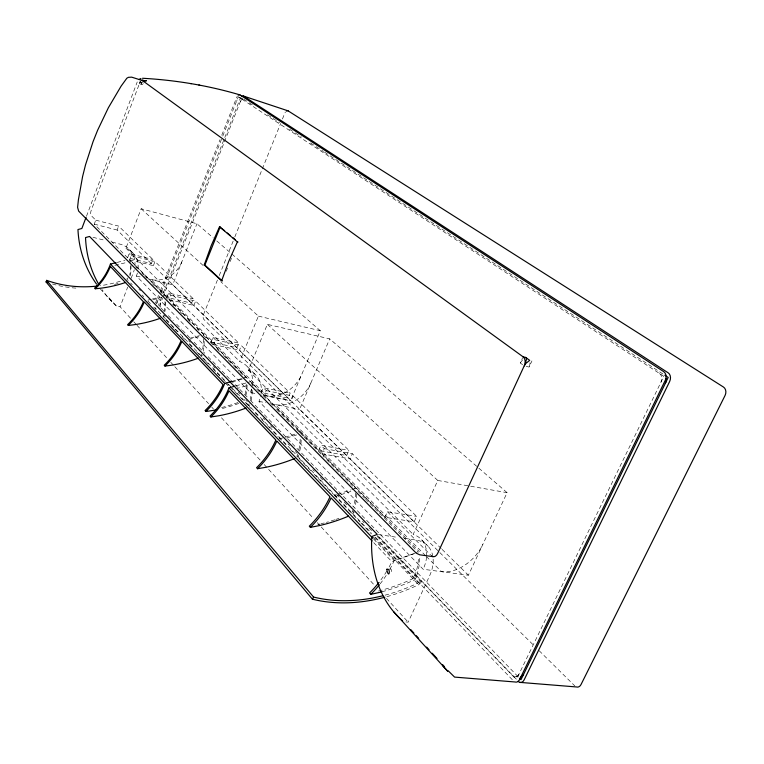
<?xml version="1.0" encoding="UTF-8"?>
<svg xmlns="http://www.w3.org/2000/svg" width="764" height="764" viewBox="0 0 764 764"><rect width="100%" height="100%" fill="white"/><g stroke="black" fill="none" stroke-linecap="round" stroke-linejoin="round"><path stroke-width="0.57" stroke-dasharray="3.82 2.86" d="M86.475 216.269L137.243 81.91M140.786 80.898A4.46 1.948 -73.1 0 0 139.927 81.977L139.201 83.467L140.843 84.67L141.626 82.598M95.758 220.156L118.63 226.087L152.934 259.502L151.32 263.618L127.588 257.754L94.249 224.129L95.758 220.156L91.26 215.649A4.345 1.872 -75.5 0 1 91.26 210.205L140.108 81.91M151.32 263.618L117.121 230.021L118.63 226.087M138.083 268.832A25.909 22.242 -42.3 0 0 125.936 248.157L141.168 208.744L196.95 223.766L213.156 237.814M127.588 257.754L129.202 253.591L152.934 259.502M131.217 255.606L154.996 261.517L193.321 298.839L191.583 303.174L166.886 297.387L129.603 259.779L131.217 255.606L129.202 253.591M130.52 318.216L120.063 306.765L127.731 287.063M131.141 278.306L133.27 272.834A25.785 22.185 -42.3 0 0 134.244 269.787M191.583 303.174L153.383 265.643L154.996 261.517M155.464 303.088L158.52 295.353M160.268 290.941L220.022 139.621M221.77 135.209L236.601 97.649A4.269 2.091 -72.3 0 1 237.327 96.235M156.544 303.68L159.456 296.317M161.204 291.896L222.334 137.186M222.773 136.088L238.301 96.78L663.811 376.318L516.474 679.311L377.817 535.602M161.605 297.244L158.979 303.891A4.097 1.977 -76.9 0 0 158.54 305.419M163.362 292.813L240.106 98.804A4.269 2.101 -72.3 0 1 240.832 97.391M159.332 306.326L162.541 298.218M162.98 297.101L241.806 97.945M166.886 297.387L168.624 293.004L193.321 298.839M216.756 240.937L320.307 330.716L290.635 400.594L172.75 284.771L196.95 223.766M170.888 295.267L195.641 301.102L238.74 343.074L236.859 347.649L211.122 342.005L169.14 299.669L170.888 295.267L168.624 293.004M236.859 347.649L193.894 305.447L195.641 301.102M217.444 280.016L203.644 314.195A4.021 2.044 -77 0 0 203.816 319.39L438.985 551.742M219.22 275.603L234.357 238.11M234.806 237.012L280.665 123.443M282.441 119.031L284.666 113.511A4.183 2.168 -72 0 1 285.402 112.136M226.23 271.258L227.538 268.011M230.165 261.517L231.482 258.28M211.122 342.005L213.003 337.382L238.74 343.074M215.563 339.932L241.357 345.624L290.177 393.173L288.133 398.006L261.298 392.601L213.672 344.574L215.563 339.932L213.003 337.382M288.133 398.006L239.466 350.208L241.357 345.624M252.311 385.467A30.331 24.123 -43.9 0 0 239.667 361.496L258.404 316.134L220.786 281.677M261.04 394.281A30.675 24.238 -44 0 0 248.357 370.168L267.371 324.356L329.704 338.863L507.105 492.665L468.399 575.225L423.161 569.256L258.977 401.377A30.675 24.238 -44 0 0 260.877 395.169M261.298 392.601L263.341 387.711L290.177 393.173M266.254 390.624L293.147 396.077L348.919 450.397L346.675 455.516L318.674 450.473L264.201 395.532L266.254 390.624L263.341 387.711M346.675 455.516L291.094 400.919L293.147 396.077M441.248 548.562L299.603 409.399L329.704 338.863M318.674 450.473L320.918 445.278L348.919 450.397M324.27 448.63L352.328 453.721L416.638 516.359L414.155 521.802L384.941 517.304L322.007 453.835L324.27 448.63L320.918 445.278M414.155 521.802L350.074 458.858L352.328 453.721M384.941 517.304L387.424 511.775L416.638 516.359M414.967 553.442L391.827 561.626L391.55 562.247A84.059 60.48 -43.5 0 1 388.465 568.215M426.656 555.963A37.092 25.9 -45.1 0 0 413.171 534.418L437.772 480.461L267.371 324.356M522.624 364.714L520.217 362.948L522.576 357.819M405.856 621.915L408.186 622.163L429.597 575.836A37.34 25.938 -45.1 0 0 433.007 557.634M526.176 366.367L529.089 367.073L531.945 360.904M140.843 84.67L141.751 83.104L140.251 82.015L139.201 83.467L142.916 84.661M520.217 362.948L523.13 359.204M385.056 595.175A184.086 135.094 -47.9 0 0 418.424 582.846L420.267 581.07L421.27 582.178L418.615 584.727A186.578 136.928 -47.9 0 1 386.001 596.913M128.094 277.809L126.786 279.013L128.333 280.627M389.716 569.543A84.183 60.509 -43.5 0 0 394.176 560.537L417.163 552.42M334.365 495.33L336.552 494.614M337.64 494.251L350.762 489.944M351.86 489.59L355.136 488.511L325.053 458.123M335.463 496.476L339.846 495.043M340.935 494.68L351.879 491.08M279.299 438.956L283.855 437.552M285.001 437.209L296.413 433.704M286.643 438.001L297.549 434.659M235.837 388.828L248.424 385.19M235.818 385.906L246.123 382.936M247.269 382.602L250.697 381.618L419.35 551.646M231.54 381.484L241.796 378.543M242.933 378.218L246.352 377.235A52.382 41.839 -42.6 0 1 246.677 379.145M232.122 381.971L242.36 379.039M190.274 338.137L199.433 335.654M188.737 339.55L200.206 336.437M147.968 300.128L151.253 299.287M152.351 299.001L160.039 297.024M153.039 299.708L161.825 297.444M117.159 262.405L124.99 260.486M114.829 265.356L125.955 262.625M514.459 676.617L518.966 676.99A6.389 4.393 -89.7 0 1 517.409 675.978M378.428 534.58L397.242 537.321M404.299 538.343L416.055 540.053A37.34 25.938 -45.1 0 1 432.73 555.791M437.772 480.461L507.105 492.665M322.007 453.835L350.074 458.858M258.977 401.377L265.939 402.752M271.745 403.898L299.603 409.399M137.377 272.977A25.909 22.242 -42.3 0 1 136.393 276.033L250.296 392.495L257.21 393.89M262.969 395.045L290.635 400.594M264.201 395.532L291.094 400.919M213.672 344.574L239.466 350.208M108.908 297.712L116.376 305.934L120.063 306.765M169.14 299.669L193.894 305.447M258.404 316.134L320.307 330.716M136.393 276.033L140.939 277.131M148.894 279.041L172.75 284.771M129.603 259.779L153.383 265.643M92.95 237.308L105.327 240.431M112.088 242.131L119.967 244.117A25.785 22.185 -42.3 0 1 134.942 265.662M94.249 224.129L117.121 230.021M139.927 81.977L143.632 83.18M242.732 98.833L240.097 97.964A4.278 2.101 -72.4 0 0 236.744 100.724M243.611 99.129L252.597 105.012M267.572 114.829L279.548 122.689M289.537 129.231L301.513 137.081M310.499 142.973L323.478 151.482M324.48 152.132L663.906 374.627M141.168 208.744L203.291 265.643M442.098 549.392L468.399 575.225M439.835 552.582L534.084 645.695M539.174 650.727L574.834 685.957M129.956 250.057L133.089 253.18M247.507 366.844L256.246 375.525M421.776 539.957L428.27 546.413M125.936 248.157L239.667 361.496M248.357 370.168L413.171 534.418M387.424 511.775L430.552 554.893M425.558 555.648L275.412 404.624A30.197 23.608 -46.4 0 0 310.843 383.06M426.398 556.488L441.496 571.682A36.405 25.078 -47 0 0 482.829 544.446M246.352 377.235L129.469 259.388A44.493 38.401 -40.6 0 1 130.081 262.826M135.381 266.56L137.042 268.24M142.018 273.264L143.68 274.944M144.511 275.785L146.994 278.297M152.81 284.16L154.462 285.841M160.278 291.705L161.93 293.386M165.95 297.444L167.631 299.135M172.664 304.225L174.345 305.915M180.218 311.846L181.899 313.546M187.772 319.476L191.124 322.866M196.997 328.797L198.678 330.487M203.644 335.501L206.118 338.003M210.253 342.176L213.557 345.519M216.861 348.852L220.166 352.194M223.47 355.527L232.562 364.705M233.383 365.545L239.17 371.38M239.992 372.221L244.948 377.225M253.514 385.868L251.853 384.197L251.576 382.497M256.819 389.21L259.302 391.722M263.437 395.895L265.92 398.397M270.055 402.58L273.359 405.923M276.673 409.265L280.808 413.439M281.639 414.269L295.697 428.48M296.527 429.311L303.327 436.177M304.158 437.027L324.222 457.283M357.934 491.338L364.638 498.109M365.478 498.949L418.271 552.276M160.889 307.94L165.034 312.218M168.347 315.647L173.323 320.775M176.646 324.203L181.622 329.341M182.443 330.191L189.911 337.898M194.056 342.176L198.201 346.455M199.032 347.314L204.828 353.302M208.152 356.721L229.706 378.982M230.537 379.832L247.116 396.955M250.43 400.374L519.558 678.203M377.426 535.554L516.369 679.616M138.905 289.078L140.557 290.798M163.744 314.863L165.396 316.582M188.584 340.648L190.236 342.368M213.423 366.433L215.085 368.152M238.272 392.218L239.925 393.938M245.721 399.954L247.374 401.673M263.112 418.003L264.764 419.722M270.561 425.739L272.223 427.458M287.952 443.788L289.604 445.507M295.401 451.524L297.062 453.243M312.791 469.583L314.453 471.302M320.25 477.319L322.733 479.897M337.631 495.368L339.292 497.087M344.125 502.034L347.572 505.682M352.395 510.629L354.2 512.558M362.48 521.153L364.132 522.872M368.955 527.809L372.412 531.467M377.225 536.395L421.27 582.178M165.482 318.703L155.57 308.369A4.106 1.967 -76.9 0 1 155.082 307.472M166.313 319.562L225.008 380.653M228.312 384.091L231.616 387.539M232.447 388.398L371.333 532.957M375.458 537.264L512.692 680.103M130.606 282.995L132.248 284.705M142.133 294.999L143.775 296.718M147.891 301.006L150.365 303.575M153.66 307.004L156.123 309.582M165.845 319.696L170.725 324.786M171.537 325.636L173.982 328.176M174.794 329.026L178.05 332.416M182.118 336.657L184.554 339.197M189.443 344.287L192.7 347.677M196.768 351.917L200.025 355.308M202.412 357.8L204.876 360.36M205.688 361.219L208.964 364.629M213.06 368.888L216.336 372.307M217.148 373.157L222.066 378.276M222.878 379.125L225.342 381.685M226.154 382.535L229.429 385.944M230.25 386.804L239.256 396.182M240.077 397.032L243.344 400.451M247.784 405.073L244.203 401.339A52.382 41.839 -42.6 0 0 244.872 399.305M251.012 408.425L249.37 406.715A52.735 41.972 -42.7 0 0 250.048 404.672M255.1 412.694L258.375 416.103M261.651 419.512L264.115 422.072M267.39 425.491L269.845 428.05M273.12 431.459L278.029 436.578M278.85 437.438L287.044 445.966M290.32 449.375L292.774 451.935M310.872 470.786L296.871 456.203A55.992 43.071 -43.2 0 0 297.607 454.055M314.128 474.186L317.385 477.576M318.196 478.426L333.667 494.537M334.479 495.387L352.681 514.353A59.821 44.14 -43.7 0 0 353.503 512.09M353.503 515.203L360.035 522.013M360.856 522.862L371.476 533.931M374.752 537.34L418.424 582.836M226.182 383.91L227.834 385.639M373.195 537.321L418.615 584.727M373.634 539.069L394.176 560.537M373.768 542.679L391.827 561.626M133.748 321.739L136.154 324.385M136.966 325.263L167.545 358.746M170.764 362.27L173.982 365.794M174.794 366.672L208.591 403.669M211.809 407.193L213.423 408.96M221.464 417.765L260.906 460.94M264.124 464.464L313.221 518.202M317.241 522.614L320.46 526.138M321.272 527.017L374.389 585.167M386.46 598.374L408.186 622.163M100.38 288.964L111.945 301.684M130.09 260.027L130.443 261.727M164.117 294.331L164.461 296.098M203.348 333.878L203.682 335.711M300.558 431.88L300.854 433.876M299.564 430.877L299.832 432.653M354.897 486.658L355.174 488.75M181.794 261.966A25.556 21.755 -45.6 0 1 151.071 279.567L266.607 395.771A29.863 23.503 -46.4 0 0 301.713 374.494M120.158 281.267A125.392 111.983 -46.8 0 1 99.979 285.726M118.162 283.425A127.082 113.502 -46.8 0 1 113.655 284.647M75.875 288.114A127.082 113.502 -46.8 0 1 52.468 283.998M251.423 389.468A52.678 41.944 -42.6 0 1 250.267 399.667M249.179 403.774A52.678 41.944 -42.6 0 1 248.501 405.818M252.292 390.356A52.735 41.972 -42.7 0 1 250.64 402.628M238.798 403.44A148.77 123.443 -47.4 0 1 221.34 408.702M247.087 385.056A52.382 41.839 -42.6 0 1 245.951 395.217M381.952 591.775A183.541 135.027 -47.9 0 0 415.234 579.513A64.138 45.057 -44.1 0 0 419.732 558.293M356.53 494.165A59.821 44.14 -43.7 0 1 354.84 507.554M355.413 493.028A59.745 44.121 -43.7 0 1 353.732 506.408M352.385 510.935A59.745 44.121 -43.7 0 1 351.574 513.198M338.996 518.307A170.515 131.456 -47.8 0 1 335.835 519.415M334.785 519.778A170.515 131.456 -47.8 0 1 326.323 522.375M324.203 522.958A170.515 131.456 -47.8 0 1 321.014 523.77M319.954 524.028A170.515 131.456 -47.8 0 1 317.824 524.515M378.476 591.002A183.274 134.961 -47.9 0 0 413.964 578.195A64.042 45.038 -44.1 0 0 418.452 556.994M246.228 384.177A52.324 41.819 -42.6 0 1 245.091 394.329M237.948 402.542A148.598 123.367 -47.4 0 1 221.608 407.527M165.673 302.248A46.871 39.547 -41.3 0 1 164.871 311.569M163.973 315.303A46.871 39.547 -41.3 0 1 163.4 317.156M164.986 301.541A46.833 39.527 -41.3 0 1 163.773 312.724M203.31 338.691A49.421 40.673 -42 0 1 202.431 350.323M201.448 354.219A49.421 40.673 -42 0 1 200.837 356.158M300.185 439.071A55.992 43.071 -43.2 0 1 298.81 449.748M301.169 440.074A56.059 43.09 -43.2 0 1 299.794 450.76M298.581 455.067A56.059 43.09 -43.2 0 1 297.845 457.216M204.15 341.384A49.479 40.693 -42 0 1 203.195 351.106M202.212 355.012A49.479 40.693 -42 0 1 201.6 356.95M386.192 575.397A84.183 60.509 -43.5 0 1 380.138 583.858M130.892 265.203A44.541 38.42 -40.6 0 1 130.319 275.919M130.367 266.33A44.493 38.401 -40.6 0 1 129.689 275.279M386.756 571.157A84.059 60.48 -43.5 0 1 378.896 582.512M519.033 674.058A6.399 4.383 -89.6 0 1 512.902 675.596M659.513 373.5A6.542 5.004 -75.7 0 1 660.975 382.143M116.376 305.934A120.922 102.959 -49.5 0 1 102.156 289.709M156.83 303.375A4.106 1.977 -76.9 0 1 157.269 301.837M240.249 101.879A4.269 2.101 -72.3 0 1 242.799 98.976M160.402 307.042A4.106 1.986 -76.9 0 1 160.784 302.649M529.987 362.709A6.895 4.765 -76.5 0 1 529.089 367.073M251.528 389A30.331 24.123 -43.9 0 1 250.296 392.495M426.589 556.956A37.092 25.9 -45.1 0 1 423.161 569.256M389.802 568.989A2.617 1.633 -84.3 0 1 391.607 570.622A2.617 1.633 -84.3 0 1 390.643 573.84"/><path stroke-width="1.15" d="M431.383 555.724A6.78 4.403 -83.9 0 0 437.61 553.499L525.365 363.387L526.587 358.918L525.68 357.437L523.053 356.788L142.41 80.535A4.46 1.948 -73.1 0 0 141.655 80.392M219.516 226.774L237.384 241.873L228.799 261.24L221.627 280.827L204.227 264.927L211.179 245.741L219.516 226.774L224.635 230.728M86.055 217.377L81.863 228.484L77.966 229.544C78.835 248.997 85.052 268.336 96.57 284.132M384.865 597.219A186.578 136.928 -47.9 0 1 312.438 599.205L46.041 281.916L46.757 280.378A125.392 111.983 -46.8 0 0 97.716 286.013M222.286 280.99L204.886 265.098L220.166 226.956M312.438 599.205L313.574 597.056A184.086 135.094 -47.9 0 0 382.821 595.758M524.228 365.889L525.737 363.511L529.71 360.36L525.68 357.437M141.502 80.621L142.773 79.991L144.415 81.185L143.355 80.946M139.392 79.236L140.948 78.472M246.113 408.014A149.849 123.921 -47.5 0 1 218.638 415.788L210.874 416.982L210.043 416.055A68.846 55.848 -41.8 0 0 228.952 387.883L234.672 386.231M116.042 262.682L110.446 264.048A57.978 50.806 -39.2 0 1 94.669 288.085L95.261 288.754A58.035 50.835 -39.3 0 0 110.207 266.903L110.379 266.445L143.393 301.742A61.072 52.382 -40.2 0 1 127.626 324.652L128.285 325.378A61.139 52.42 -40.2 0 0 144.071 302.448L144.253 301.971L181.106 340.629L180.906 341.126A64.52 54.015 -41 0 1 164.222 365.24L164.957 366.051A64.587 54.043 -41 0 0 181.66 341.919L181.861 341.412L223.021 384.578L222.811 385.104A68.378 55.657 -41.7 0 1 205.086 410.554L205.908 411.462A68.454 55.686 -41.7 0 0 224.702 383.442L231.54 381.484M378.896 582.512A84.059 60.48 -43.5 0 1 369.556 592.979L370.788 594.344L379.718 592.358A183.541 135.027 -47.9 0 0 381.952 591.775M210.874 416.982A68.922 55.877 -41.8 0 0 228.751 391.34L228.961 390.815L275.871 440.007L275.632 440.561A73.268 57.481 -42.4 0 1 256.589 467.683L257.525 468.724A73.354 57.51 -42.5 0 0 276.597 441.573L276.835 441.019L329.991 496.772L329.733 497.354A78.291 59.057 -43 0 1 309.324 526.167L310.394 527.351L318.903 525.689A170.744 131.523 -47.8 0 0 348.499 516.168M257.525 468.724L265.652 467.32A159.619 127.769 -47.6 0 0 294.856 458.467M144.807 80.994L146.497 80.764L142.41 80.535M142.524 78.262C175.491 80.086 208.285 85.53 239.953 94.889L663.782 371.696A6.561 5.033 -75.5 0 1 665.263 380.367L519.663 679.444A6.418 4.393 -89.8 0 1 515.079 681.985L454.58 677.095L448.181 670.773M519.596 682.357L576.428 686.951A6.227 4.46 88.7 0 0 581.041 684.506L725.065 395.475A6.341 5.09 -75.4 0 0 723.479 387.052L288.095 110.856L243.468 96.054A4.269 2.101 -72.3 0 0 241.73 96.369M432.94 556.641L419.684 554.807L416.265 553.165L78.663 211.122L77.594 207.35L78.405 199.853L82.598 176.513L85.53 164.833L93.065 141.636L97.639 130.195L108.364 107.753L121.094 86.16L126.843 78.215L128.4 77.336L131.666 77.154L144.415 81.185M190.542 83.543L191.277 83.677M198.898 85.033L199.643 85.167M525.365 363.387L525.011 363.301A6.914 4.756 -76.5 0 0 523.053 356.788M204.227 264.927L204.886 265.098M237.384 241.873L238.043 242.054M243.468 96.054L668.175 372.822A6.542 5.033 -75.5 0 1 669.665 381.475L524.171 679.817A6.408 4.403 -89.9 0 1 518.03 681.326M664.766 375.191L668.204 377.445L520.991 679.683L519.558 678.203M227.319 232.991L230.002 235.255M232.686 237.528L235.36 239.791M110.446 264.048L224.702 383.442M228.952 387.883L372.803 538.209M372.125 540.96L331.089 497.918L330.831 498.5A78.396 59.086 -43 0 1 310.394 527.351M410.707 629.565L413.897 633.069M416.284 635.705L418.682 638.332M426.646 647.098L429.043 649.734M432.233 653.239L437.018 658.501M442.595 664.632L444.19 666.389M442.843 665.864L447.694 671.193L393.508 611.563M46.633 280.34L313.574 597.056M48.161 282.651A127.082 113.502 -46.8 0 1 46.041 281.916M216.938 409.666A148.77 123.443 -47.4 0 1 205.908 411.471M125.649 282.451A125.85 112.251 -46.8 0 1 95.261 288.754M160.44 318.244A132.659 115.87 -47.1 0 1 128.285 325.388M198.506 358.135A140.251 119.614 -47.3 0 1 164.957 366.051M379.412 584.775A84.183 60.509 -43.5 0 1 370.788 594.344M402.628 620.903A174.058 118.945 -49.3 0 1 371.791 536.5L377.244 534.408L89.569 236.458L85.53 237.566A120.922 102.959 -49.5 0 0 98.804 284.409M666.112 378.314A6.523 5.014 -75.7 0 1 665.377 383.251M523.541 674.44A6.389 4.393 -89.7 0 1 520.685 677.057M238.225 95.213A4.269 2.091 -72.3 0 1 239.953 94.889M286.319 111.143A4.183 2.168 -72 0 1 288.095 110.856M386.746 569.333C389.01 580.745 391.168 567.327 386.746 569.333"/></g></svg>
